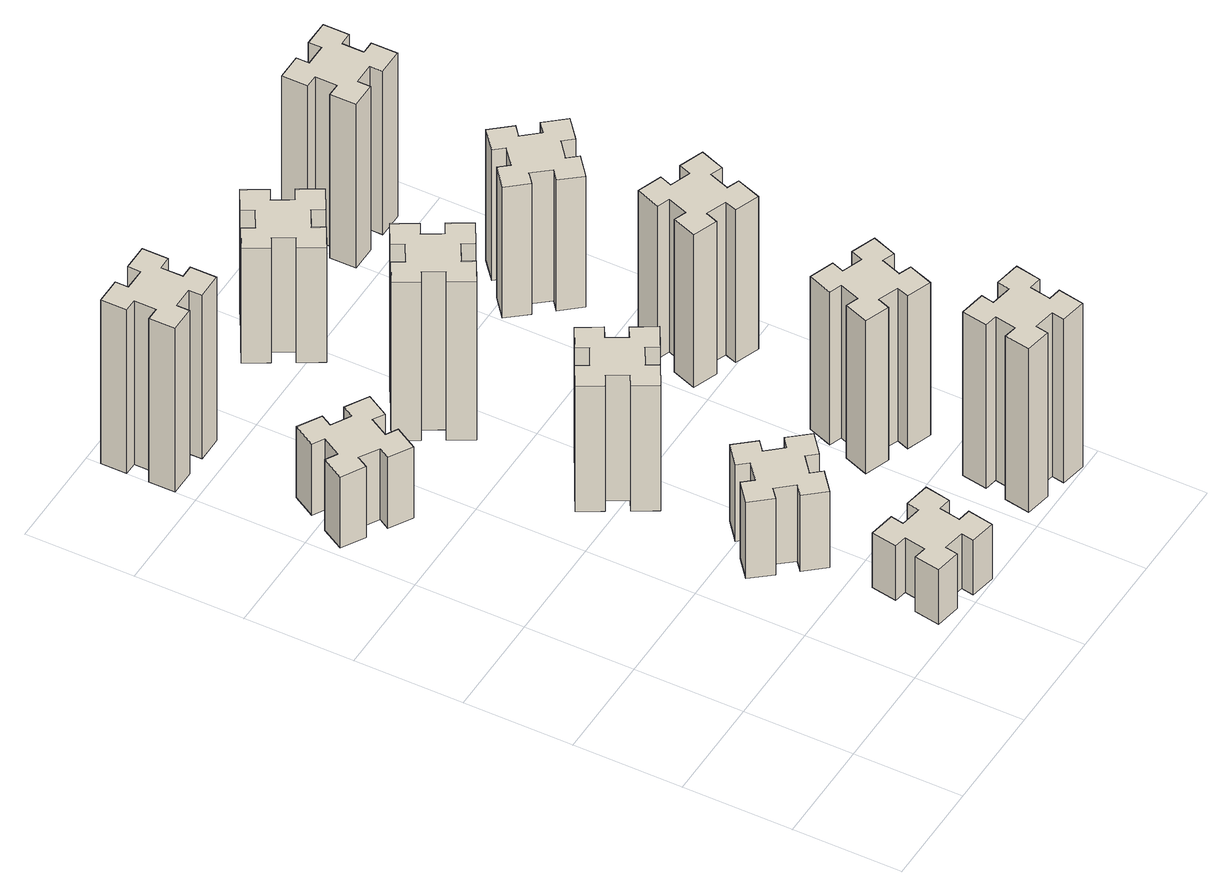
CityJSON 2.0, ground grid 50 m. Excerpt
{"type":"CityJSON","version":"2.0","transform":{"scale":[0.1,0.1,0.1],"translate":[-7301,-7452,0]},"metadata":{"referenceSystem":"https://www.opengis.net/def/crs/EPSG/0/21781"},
"CityObjects":{
"building1":{"type":"Building","attributes":{"class":"1000","function":"1000","usage":"1000","yearOfConstruction":2016,"roofType":"1000","measuredHeight":39,"storeysAboveGround":30,"storeysBelowGround":0},"geometry":[{"type":"Solid","lod":"1","boundaries":[[[[0,1,2,3,4,5,6,7,8,9,10,11,12,13,14,15,16,17,18,19]],[[17,16,20,21]],[[16,15,22,20]],[[15,14,23,22]],[[14,13,24,23]],[[13,12,25,24]],[[12,11,26,25]],[[11,10,27,26]],[[10,9,28,27]],[[9,8,29,28]],[[8,7,30,29]],[[7,6,31,30]],[[6,5,32,31]],[[5,4,33,32]],[[4,3,34,33]],[[3,2,35,34]],[[2,1,36,35]],[[1,0,37,36]],[[0,19,38,37]],[[19,18,39,38]],[[18,17,21,39]],[[24,25,26,27,28,29,30,31,32,33,34,35,36,37,38,39,21,20,22,23]]]]}]},
"building2":{"type":"Building","attributes":{"class":"1000","function":"1000","usage":"1000","yearOfConstruction":2016,"roofType":"1000","measuredHeight":30,"storeysAboveGround":30,"storeysBelowGround":0},"geometry":[{"type":"Solid","lod":"1","boundaries":[[[[40,41,42,43,44,45,46,47,48,49,50,51,52,53,54,55,56,57,58,59]],[[57,56,60,61]],[[56,55,62,60]],[[55,54,63,62]],[[54,53,64,63]],[[53,52,65,64]],[[52,51,66,65]],[[51,50,67,66]],[[50,49,68,67]],[[49,48,69,68]],[[48,47,70,69]],[[47,46,71,70]],[[46,45,72,71]],[[45,44,73,72]],[[44,43,74,73]],[[43,42,75,74]],[[42,41,76,75]],[[41,40,77,76]],[[40,59,78,77]],[[59,58,79,78]],[[58,57,61,79]],[[64,65,66,67,68,69,70,71,72,73,74,75,76,77,78,79,61,60,62,63]]]]}]},
"building3":{"type":"Building","attributes":{"class":"1000","function":"1000","usage":"1000","yearOfConstruction":2016,"roofType":"1000","measuredHeight":90,"storeysAboveGround":30,"storeysBelowGround":0},"geometry":[{"type":"Solid","lod":"1","boundaries":[[[[80,81,82,83,84,85,86,87,88,89,90,91,92,93,94,95,96,97,98,99]],[[97,96,100,101]],[[96,95,102,100]],[[95,94,103,102]],[[94,93,104,103]],[[93,92,105,104]],[[92,91,106,105]],[[91,90,107,106]],[[90,89,108,107]],[[89,88,109,108]],[[88,87,110,109]],[[87,86,111,110]],[[86,85,112,111]],[[85,84,113,112]],[[84,83,114,113]],[[83,82,115,114]],[[82,81,116,115]],[[81,80,117,116]],[[80,99,118,117]],[[99,98,119,118]],[[98,97,101,119]],[[104,105,106,107,108,109,110,111,112,113,114,115,116,117,118,119,101,100,102,103]]]]}]},
"building4":{"type":"Building","attributes":{"class":"1000","function":"1000","usage":"1000","yearOfConstruction":2016,"roofType":"1000","measuredHeight":42,"storeysAboveGround":30,"storeysBelowGround":0},"geometry":[{"type":"Solid","lod":"1","boundaries":[[[[120,121,122,123,124,125,126,127,128,129,130,131,132,133,134,135,136,137,138,139]],[[137,136,140,141]],[[136,135,142,140]],[[135,134,143,142]],[[134,133,144,143]],[[133,132,145,144]],[[132,131,146,145]],[[131,130,147,146]],[[130,129,148,147]],[[129,128,149,148]],[[128,127,150,149]],[[127,126,151,150]],[[126,125,152,151]],[[125,124,153,152]],[[124,123,154,153]],[[123,122,155,154]],[[122,121,156,155]],[[121,120,157,156]],[[120,139,158,157]],[[139,138,159,158]],[[138,137,141,159]],[[144,145,146,147,148,149,150,151,152,153,154,155,156,157,158,159,141,140,142,143]]]]}]},
"building5":{"type":"Building","attributes":{"class":"1000","function":"1000","usage":"1000","yearOfConstruction":2016,"roofType":"1000","measuredHeight":69,"storeysAboveGround":30,"storeysBelowGround":0},"geometry":[{"type":"Solid","lod":"1","boundaries":[[[[160,161,162,163,164,165,166,167,168,169,170,171,172,173,174,175,176,177,178,179]],[[177,176,180,181]],[[176,175,182,180]],[[175,174,183,182]],[[174,173,184,183]],[[173,172,185,184]],[[172,171,186,185]],[[171,170,187,186]],[[170,169,188,187]],[[169,168,189,188]],[[168,167,190,189]],[[167,166,191,190]],[[166,165,192,191]],[[165,164,193,192]],[[164,163,194,193]],[[163,162,195,194]],[[162,161,196,195]],[[161,160,197,196]],[[160,179,198,197]],[[179,178,199,198]],[[178,177,181,199]],[[184,185,186,187,188,189,190,191,192,193,194,195,196,197,198,199,181,180,182,183]]]]}]},
"building6":{"type":"Building","attributes":{"class":"1000","function":"1000","usage":"1000","yearOfConstruction":2016,"roofType":"1000","measuredHeight":87,"storeysAboveGround":30,"storeysBelowGround":0},"geometry":[{"type":"Solid","lod":"1","boundaries":[[[[200,201,202,203,204,205,206,207,208,209,210,211,212,213,214,215,216,217,218,219]],[[217,216,220,221]],[[216,215,222,220]],[[215,214,223,222]],[[214,213,224,223]],[[213,212,225,224]],[[212,211,226,225]],[[211,210,227,226]],[[210,209,228,227]],[[209,208,229,228]],[[208,207,230,229]],[[207,206,231,230]],[[206,205,232,231]],[[205,204,233,232]],[[204,203,234,233]],[[203,202,235,234]],[[202,201,236,235]],[[201,200,237,236]],[[200,219,238,237]],[[219,218,239,238]],[[218,217,221,239]],[[224,225,226,227,228,229,230,231,232,233,234,235,236,237,238,239,221,220,222,223]]]]}]},
"building7":{"type":"Building","attributes":{"class":"1000","function":"1000","usage":"1000","yearOfConstruction":2016,"roofType":"1000","measuredHeight":90,"storeysAboveGround":30,"storeysBelowGround":0},"geometry":[{"type":"Solid","lod":"1","boundaries":[[[[240,241,242,243,244,245,246,247,248,249,250,251,252,253,254,255,256,257,258,259]],[[257,256,260,261]],[[256,255,262,260]],[[255,254,263,262]],[[254,253,264,263]],[[253,252,265,264]],[[252,251,266,265]],[[251,250,267,266]],[[250,249,268,267]],[[249,248,269,268]],[[248,247,270,269]],[[247,246,271,270]],[[246,245,272,271]],[[245,244,273,272]],[[244,243,274,273]],[[243,242,275,274]],[[242,241,276,275]],[[241,240,277,276]],[[240,259,278,277]],[[259,258,279,278]],[[258,257,261,279]],[[264,265,266,267,268,269,270,271,272,273,274,275,276,277,278,279,261,260,262,263]]]]}]},
"building8":{"type":"Building","attributes":{"class":"1000","function":"1000","usage":"1000","yearOfConstruction":2016,"roofType":"1000","measuredHeight":84,"storeysAboveGround":30,"storeysBelowGround":0},"geometry":[{"type":"Solid","lod":"1","boundaries":[[[[280,281,282,283,284,285,286,287,288,289,290,291,292,293,294,295,296,297,298,299]],[[297,296,300,301]],[[296,295,302,300]],[[295,294,303,302]],[[294,293,304,303]],[[293,292,305,304]],[[292,291,306,305]],[[291,290,307,306]],[[290,289,308,307]],[[289,288,309,308]],[[288,287,310,309]],[[287,286,311,310]],[[286,285,312,311]],[[285,284,313,312]],[[284,283,314,313]],[[283,282,315,314]],[[282,281,316,315]],[[281,280,317,316]],[[280,299,318,317]],[[299,298,319,318]],[[298,297,301,319]],[[304,305,306,307,308,309,310,311,312,313,314,315,316,317,318,319,301,300,302,303]]]]}]},
"building9":{"type":"Building","attributes":{"class":"1000","function":"1000","usage":"1000","yearOfConstruction":2016,"roofType":"1000","measuredHeight":63,"storeysAboveGround":30,"storeysBelowGround":0},"geometry":[{"type":"Solid","lod":"1","boundaries":[[[[320,321,322,323,324,325,326,327,328,329,330,331,332,333,334,335,336,337,338,339]],[[337,336,340,341]],[[336,335,342,340]],[[335,334,343,342]],[[334,333,344,343]],[[333,332,345,344]],[[332,331,346,345]],[[331,330,347,346]],[[330,329,348,347]],[[329,328,349,348]],[[328,327,350,349]],[[327,326,351,350]],[[326,325,352,351]],[[325,324,353,352]],[[324,323,354,353]],[[323,322,355,354]],[[322,321,356,355]],[[321,320,357,356]],[[320,339,358,357]],[[339,338,359,358]],[[338,337,341,359]],[[344,345,346,347,348,349,350,351,352,353,354,355,356,357,358,359,341,340,342,343]]]]}]},
"building10":{"type":"Building","attributes":{"class":"1000","function":"1000","usage":"1000","yearOfConstruction":2016,"roofType":"1000","measuredHeight":84,"storeysAboveGround":30,"storeysBelowGround":0},"geometry":[{"type":"Solid","lod":"1","boundaries":[[[[360,361,362,363,364,365,366,367,368,369,370,371,372,373,374,375,376,377,378,379]],[[377,376,380,381]],[[376,375,382,380]],[[375,374,383,382]],[[374,373,384,383]],[[373,372,385,384]],[[372,371,386,385]],[[371,370,387,386]],[[370,369,388,387]],[[369,368,389,388]],[[368,367,390,389]],[[367,366,391,390]],[[366,365,392,391]],[[365,364,393,392]],[[364,363,394,393]],[[363,362,395,394]],[[362,361,396,395]],[[361,360,397,396]],[[360,379,398,397]],[[379,378,399,398]],[[378,377,381,399]],[[384,385,386,387,388,389,390,391,392,393,394,395,396,397,398,399,381,380,382,383]]]]}]},
"building11":{"type":"Building","attributes":{"class":"1000","function":"1000","usage":"1000","yearOfConstruction":2016,"roofType":"1000","measuredHeight":72,"storeysAboveGround":30,"storeysBelowGround":0},"geometry":[{"type":"Solid","lod":"1","boundaries":[[[[400,401,402,403,404,405,406,407,408,409,410,411,412,413,414,415,416,417,418,419]],[[417,416,420,421]],[[416,415,422,420]],[[415,414,423,422]],[[414,413,424,423]],[[413,412,425,424]],[[412,411,426,425]],[[411,410,427,426]],[[410,409,428,427]],[[409,408,429,428]],[[408,407,430,429]],[[407,406,431,430]],[[406,405,432,431]],[[405,404,433,432]],[[404,403,434,433]],[[403,402,435,434]],[[402,401,436,435]],[[401,400,437,436]],[[400,419,438,437]],[[419,418,439,438]],[[418,417,421,439]],[[424,425,426,427,428,429,430,431,432,433,434,435,436,437,438,439,421,420,422,423]]]]}]},
"building12":{"type":"Building","attributes":{"class":"1000","function":"1000","usage":"1000","yearOfConstruction":2016,"roofType":"1000","measuredHeight":90,"storeysAboveGround":30,"storeysBelowGround":0},"geometry":[{"type":"Solid","lod":"1","boundaries":[[[[440,441,442,443,444,445,446,447,448,449,450,451,452,453,454,455,456,457,458,459]],[[457,456,460,461]],[[456,455,462,460]],[[455,454,463,462]],[[454,453,464,463]],[[453,452,465,464]],[[452,451,466,465]],[[451,450,467,466]],[[450,449,468,467]],[[449,448,469,468]],[[448,447,470,469]],[[447,446,471,470]],[[446,445,472,471]],[[445,444,473,472]],[[444,443,474,473]],[[443,442,475,474]],[[442,441,476,475]],[[441,440,477,476]],[[440,459,478,477]],[[459,458,479,478]],[[458,457,461,479]],[[464,465,466,467,468,469,470,471,472,473,474,475,476,477,478,479,461,460,462,463]]]]}]}
},
"vertices":[
[346,2327,0],[396,2414,0],[448,2384,0],[508,2488,0],[404,2548,0],[374,2496,0],[287,2546,0],[317,2598,0],[213,2658,0],[153,2554,0],[205,2524,0],[155,2437,0],[103,2467,0],[43,2363,0],[147,2303,0],[177,2355,0],[264,2305,0],[234,2253,0],[338,2193,0],[398,2297,0],[264,2305,390],[234,2253,390],[177,2355,390],[147,2303,390],[43,2363,390],[103,2467,390],[155,2437,390],[205,2524,390],[153,2554,390],[213,2658,390],[317,2598,390],[287,2546,390],[374,2496,390],[404,2548,390],[508,2488,390],[448,2384,390],[396,2414,390],[346,2327,390],[398,2297,390],[338,2193,390],
[916,274,0],[898,175,0],[839,186,0],[818,67,0],[937,47,0],[947,106,0],[1045,88,0],[1035,29,0],[1153,8,0],[1174,127,0],[1115,137,0],[1132,235,0],[1191,225,0],[1212,343,0],[1094,364,0],[1084,305,0],[985,322,0],[996,381,0],[877,402,0],[857,284,0],[985,322,300],[996,381,300],[1084,305,300],[1094,364,300],[1212,343,300],[1191,225,300],[1132,235,300],[1115,137,300],[1174,127,300],[1153,8,300],[1035,29,300],[1045,88,300],[947,106,300],[937,47,300],[818,67,300],[839,186,300],[898,175,300],[916,274,300],[857,284,300],[877,402,300],
[65,3315,0],[65,3215,0],[5,3215,0],[5,3095,0],[125,3095,0],[125,3155,0],[225,3155,0],[225,3095,0],[345,3095,0],[345,3215,0],[285,3215,0],[285,3315,0],[345,3315,0],[345,3435,0],[225,3435,0],[225,3375,0],[125,3375,0],[125,3435,0],[5,3435,0],[5,3315,0],[125,3375,900],[125,3435,900],[225,3375,900],[225,3435,900],[345,3435,900],[345,3315,900],[285,3315,900],[285,3215,900],[345,3215,900],[345,3095,900],[225,3095,900],[225,3155,900],[125,3155,900],[125,3095,900],[5,3095,900],[5,3215,900],[65,3215,900],[65,3315,900],[5,3315,900],[5,3435,900],
[883,962,0],[806,897,0],[768,943,0],[676,866,0],[753,774,0],[799,813,0],[863,736,0],[817,698,0],[894,606,0],[986,683,0],[948,729,0],[1024,793,0],[1063,747,0],[1155,824,0],[1078,916,0],[1032,878,0],[967,954,0],[1013,993,0],[936,1085,0],[844,1008,0],[967,954,420],[1013,993,420],[1032,878,420],[1078,916,420],[1155,824,420],[1063,747,420],[1024,793,420],[948,729,420],[986,683,420],[894,606,420],[817,698,420],[863,736,420],[799,813,420],[753,774,420],[676,866,420],[768,943,420],[806,897,420],[883,962,420],[844,1008,420],[936,1085,420],
[795,1574,0],[845,1487,0],[793,1457,0],[853,1353,0],[957,1413,0],[927,1465,0],[1014,1515,0],[1044,1463,0],[1148,1523,0],[1088,1627,0],[1036,1597,0],[986,1684,0],[1038,1714,0],[978,1818,0],[874,1758,0],[904,1706,0],[817,1656,0],[787,1708,0],[683,1648,0],[743,1544,0],[817,1656,690],[787,1708,690],[904,1706,690],[874,1758,690],[978,1818,690],[1038,1714,690],[986,1684,690],[1036,1597,690],[1088,1627,690],[1148,1523,690],[1044,1463,690],[1014,1515,690],[927,1465,690],[957,1413,690],[853,1353,690],[793,1457,690],[845,1487,690],[795,1574,690],[743,1544,690],[683,1648,690],
[927,2305,0],[1014,2355,0],[1044,2303,0],[1148,2363,0],[1088,2467,0],[1036,2437,0],[986,2524,0],[1038,2554,0],[978,2658,0],[874,2598,0],[904,2546,0],[817,2496,0],[787,2548,0],[683,2488,0],[743,2384,0],[795,2414,0],[845,2327,0],[793,2297,0],[853,2193,0],[957,2253,0],[845,2327,870],[793,2297,870],[795,2414,870],[743,2384,870],[683,2488,870],[787,2548,870],[817,2496,870],[904,2546,870],[874,2598,870],[978,2658,870],[1038,2554,870],[986,2524,870],[1036,2437,870],[1088,2467,870],[1148,2363,870],[1044,2303,870],[1014,2355,870],[927,2305,870],[957,2253,870],[853,2193,870],
[1824,305,0],[1725,322,0],[1736,381,0],[1617,402,0],[1597,284,0],[1656,274,0],[1638,175,0],[1579,186,0],[1558,67,0],[1677,47,0],[1687,106,0],[1785,88,0],[1775,29,0],[1893,8,0],[1914,127,0],[1855,137,0],[1872,235,0],[1931,225,0],[1952,343,0],[1834,364,0],[1872,235,900],[1931,225,900],[1855,137,900],[1914,127,900],[1893,8,900],[1775,29,900],[1785,88,900],[1687,106,900],[1677,47,900],[1558,67,900],[1579,186,900],[1638,175,900],[1656,274,900],[1597,284,900],[1617,402,900],[1736,381,900],[1725,322,900],[1824,305,900],[1834,364,900],[1952,343,900],
[1571,759,0],[1665,725,0],[1644,669,0],[1757,627,0],[1798,740,0],[1742,761,0],[1776,855,0],[1832,834,0],[1873,947,0],[1760,988,0],[1740,932,0],[1646,966,0],[1667,1022,0],[1554,1063,0],[1513,950,0],[1569,930,0],[1535,836,0],[1479,857,0],[1437,744,0],[1550,703,0],[1535,836,840],[1479,857,840],[1569,930,840],[1513,950,840],[1554,1063,840],[1667,1022,840],[1646,966,840],[1740,932,840],[1760,988,840],[1873,947,840],[1832,834,840],[1776,855,840],[1742,761,840],[1798,740,840],[1757,627,840],[1644,669,840],[1665,725,840],[1571,759,840],[1550,703,840],[1437,744,840],
[1136,3177,0],[1086,3264,0],[1138,3294,0],[1078,3398,0],[974,3338,0],[1004,3286,0],[917,3236,0],[887,3288,0],[783,3228,0],[843,3124,0],[895,3154,0],[945,3067,0],[893,3037,0],[953,2933,0],[1057,2993,0],[1027,3045,0],[1114,3095,0],[1144,3043,0],[1248,3103,0],[1188,3207,0],[1114,3095,630],[1144,3043,630],[1027,3045,630],[1057,2993,630],[953,2933,630],[893,3037,630],[945,3067,630],[895,3154,630],[843,3124,630],[783,3228,630],[887,3288,630],[917,3236,630],[1004,3286,630],[974,3338,630],[1078,3398,630],[1138,3294,630],[1086,3264,630],[1136,3177,630],[1188,3207,630],[1248,3103,630],
[1840,1772,0],[1746,1806,0],[1767,1862,0],[1654,1903,0],[1613,1790,0],[1669,1770,0],[1635,1676,0],[1579,1697,0],[1537,1584,0],[1650,1543,0],[1671,1599,0],[1765,1565,0],[1744,1509,0],[1857,1467,0],[1898,1580,0],[1842,1601,0],[1876,1695,0],[1932,1674,0],[1973,1787,0],[1860,1828,0],[1876,1695,840],[1932,1674,840],[1842,1601,840],[1898,1580,840],[1857,1467,840],[1744,1509,840],[1765,1565,840],[1671,1599,840],[1650,1543,840],[1537,1584,840],[1579,1697,840],[1635,1676,840],[1669,1770,840],[1613,1790,840],[1654,1903,840],[1767,1862,840],[1746,1806,840],[1840,1772,840],[1860,1828,840],[1973,1787,840],
[1639,2393,0],[1703,2316,0],[1657,2278,0],[1734,2186,0],[1826,2263,0],[1788,2309,0],[1864,2373,0],[1903,2327,0],[1995,2404,0],[1918,2496,0],[1872,2458,0],[1807,2534,0],[1853,2573,0],[1776,2665,0],[1684,2588,0],[1723,2542,0],[1646,2477,0],[1608,2523,0],[1516,2446,0],[1593,2354,0],[1646,2477,720],[1608,2523,720],[1723,2542,720],[1684,2588,720],[1776,2665,720],[1853,2573,720],[1807,2534,720],[1872,2458,720],[1918,2496,720],[1995,2404,720],[1903,2327,720],[1864,2373,720],[1788,2309,720],[1826,2263,720],[1734,2186,720],[1657,2278,720],[1703,2316,720],[1639,2393,720],[1593,2354,720],[1516,2446,720],
[1605,3155,0],[1705,3155,0],[1705,3095,0],[1825,3095,0],[1825,3215,0],[1765,3215,0],[1765,3315,0],[1825,3315,0],[1825,3435,0],[1705,3435,0],[1705,3375,0],[1605,3375,0],[1605,3435,0],[1485,3435,0],[1485,3315,0],[1545,3315,0],[1545,3215,0],[1485,3215,0],[1485,3095,0],[1605,3095,0],[1545,3215,900],[1485,3215,900],[1545,3315,900],[1485,3315,900],[1485,3435,900],[1605,3435,900],[1605,3375,900],[1705,3375,900],[1705,3435,900],[1825,3435,900],[1825,3315,900],[1765,3315,900],[1765,3215,900],[1825,3215,900],[1825,3095,900],[1705,3095,900],[1705,3155,900],[1605,3155,900],[1605,3095,900],[1485,3095,900]
]}
